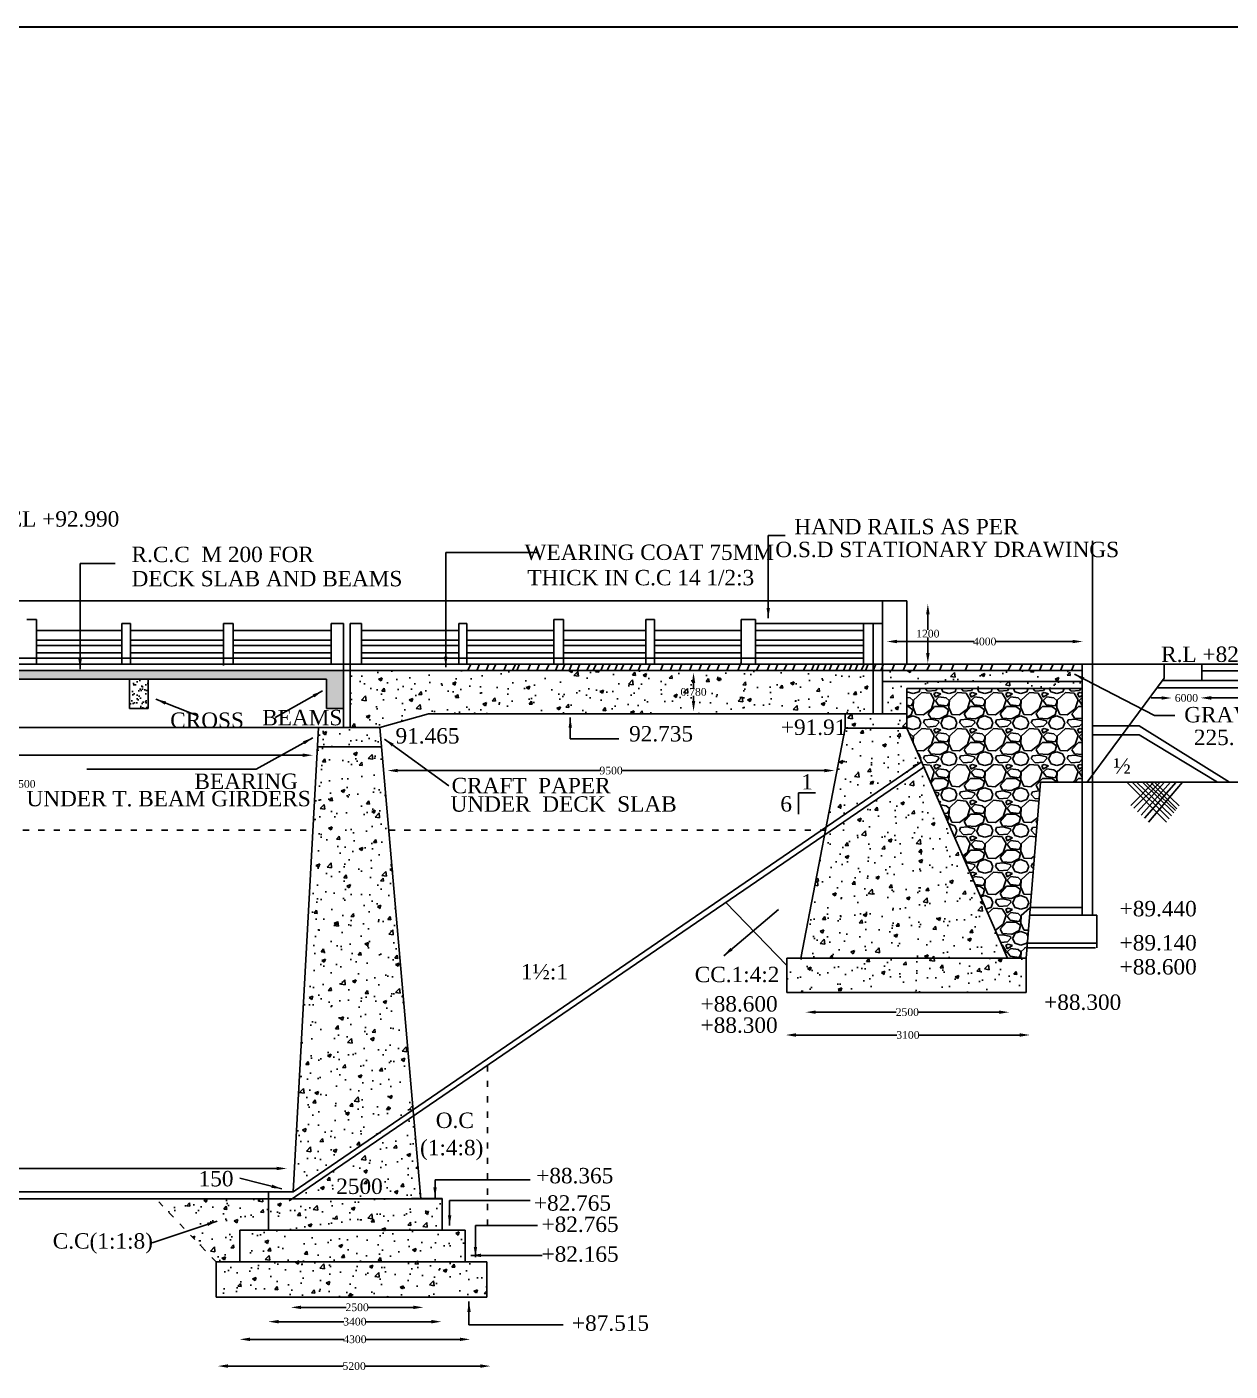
# Model space of a CAD drawing. Header units: millimetres. Extents: x 560 to 86912, y 2765 to 59761.
# Drawn here: x 33144 to 56580, y 33572 to 59761 of the extents above; entities that cross this region are included whole.
import ezdxf

# ---------------------------------------------------------------- set-up
doc = ezdxf.new("R2010")
doc.units = ezdxf.units.MM
doc.header["$MEASUREMENT"] = 0
doc.header["$PDMODE"] = 66
doc.header["$PDSIZE"] = 170
doc.linetypes.add('ACAD_ISO03W100', pattern=[30, 12, -18])
for name, color, linetype in [('DIM', 5, 'Continuous'), ('DOT LINE', 3, 'ACAD_ISO03W100'), ('DWG. LINE', 1, 'Continuous'), ('HATCH', 2, 'Continuous'), ('TEXT', 7, 'Continuous')]:
    doc.layers.add(name, color=color, linetype=linetype)
doc.layers.add('TITLE', color=7, linetype='Continuous', lineweight=30)
doc.styles.get("Standard").update_dxf_attribs({"font": 'TIMES.TTF', "height": 150})
doc.dimstyles.get("Standard").update_dxf_attribs({"dimtxt": 150, "dimasz": 200, "dimexe": 0.18, "dimexo": 0.0625, "dimgap": 0.09, "dimtad": 0, "dimtih": 1, "dimtoh": 1, "dimdec": 1, "dimzin": 0, "dimdsep": 46, "dimtxsty": 'Standard', "dimcen": 0.09, "dimse1": 1, "dimse2": 1, "dimclrd": 5, "dimclre": 5, "dimclrt": 4, "dimadec": 0, "dimazin": 0, "dimtfac": 1, "dimtdec": 1, "dimtofl": 0, "dimtmove": 0, "dimatfit": 3, "dimfxl": 1, "dimtolj": 1, "dimtzin": 0, "dimarcsym": 0})
pattern_1 = [(50, (0, 0), (717.26, -62.752), [75, -825]), (355, (0, 0), (-138.751, 752.192), [60, -660]), (100.4514, (59.8, -5.2), (578.5094, 689.4395), [63.74, -701.142]), (46.1842, (0, 200), (1067.241, -165.519), [112.5, -1237.5]), (96.6356, (88.9, 186.2), (934.663, 974.118), [95.61, -1051.713]), (351.1842, (0, 200), (934.662, 974.119), [90, -990]), (21, (100, 150), (596.907, -402.619), [75, -825]), (326, (100, 150), (243.315, 725.15), [60, -660]), (71.4514, (149.74, 116.45), (840.2226, 322.5305), [63.74, -701.142]), (37.5, (0, 0), (12.1599, 332.89385), [0, -652, 0, -670, 0, -662.5]), (7.5, (0, 0), (263.0695, 394.4117), [0, -382, 0, -637, 0, -252.5]), (327.5, (-223, 0), (533.8224, -22.5549), [0, -250, 0, -780, 0, -1035]), (317.5, (-323, 0), (583.1862, 100.105), [0, -325, 0, -518, 0, -735])]

# ---------------------------------------------------------------- blocks, each defined once
blk = doc.blocks.new('*D6')
at = {"layer": 'Defpoints', "color": 0}
for p in [(23716, 45706), (38716, 45706), (38716, 45571)]:
    blk.add_point(p, dxfattribs=at)
at = {"layer": 'DIM', "color": 5, "lineweight": -2}
for p, q in [((23916, 45571), (30956, 45571)), ((38516, 45571), (31476, 45571))]:
    blk.add_line(p, q, dxfattribs=at)
at = {"layer": 'DIM', "color": 5}
for points in [[(23916, 45605), (23916, 45538), (23716, 45571)], [(38516, 45605), (38516, 45538), (38716, 45571)]]:
    blk.add_solid(points, dxfattribs=at)
at = {"layer": 'DIM', "color": 4, "insert": (31216, 45571), "char_height": 150, "attachment_point": 5}
blk.add_mtext('\\A1;15000', dxfattribs=at)
blk = doc.blocks.new('*D8')
at = {"layer": 'Defpoints', "color": 0}
for p in [(24372, 37615), (38207, 37615), (38207, 37520)]:
    blk.add_point(p, dxfattribs=at)
at = {"layer": 'DIM', "color": 5, "lineweight": -2}
for p, q in [((24572, 37520), (31002, 37520)), ((38007, 37520), (31577, 37520))]:
    blk.add_line(p, q, dxfattribs=at)
at = {"layer": 'DIM', "color": 5}
for points in [[(24572, 37553), (24572, 37487), (24372, 37520)], [(38007, 37553), (38007, 37487), (38207, 37520)]]:
    blk.add_solid(points, dxfattribs=at)
at = {"layer": 'DIM', "color": 4, "insert": (31289, 37520), "char_height": 150, "attachment_point": 5}
blk.add_mtext('\\A1;14.100', dxfattribs=at)
blk = doc.blocks.new('*D12')
at = {"layer": 'Defpoints', "color": 0}
for p in [(40166, 45559), (48878, 45559), (48878, 45272)]:
    blk.add_point(p, dxfattribs=at)
at = {"layer": 'DIM', "color": 5, "lineweight": -2}
for p, q in [((40366, 45272), (44309, 45272)), ((48678, 45272), (44735, 45272))]:
    blk.add_line(p, q, dxfattribs=at)
at = {"layer": 'DIM', "color": 5}
for points in [[(40366, 45305), (40366, 45239), (40166, 45272)], [(48678, 45305), (48678, 45239), (48878, 45272)]]:
    blk.add_solid(points, dxfattribs=at)
at = {"layer": 'DIM', "color": 4, "insert": (44522, 45272), "char_height": 150, "attachment_point": 5}
blk.add_mtext('\\A1;9500', dxfattribs=at)
blk = doc.blocks.new('*D13')
at = {"layer": 'Defpoints', "color": 0}
for p in [(50663, 48519), (50663, 47360), (50692, 47360)]:
    blk.add_point(p, dxfattribs=at)
at = {"layer": 'DIM', "color": 5, "lineweight": -2}
for p, q in [((50692, 48319), (50692, 48016)), ((50692, 47560), (50692, 47863))]:
    blk.add_line(p, q, dxfattribs=at)
at = {"layer": 'DIM', "color": 5}
for points in [[(50659, 48319), (50726, 48319), (50692, 48519)], [(50659, 47560), (50726, 47560), (50692, 47360)]]:
    blk.add_solid(points, dxfattribs=at)
at = {"layer": 'DIM', "color": 4, "insert": (50692, 47939), "char_height": 150, "attachment_point": 5}
blk.add_mtext('\\A1;1200', dxfattribs=at)
blk = doc.blocks.new('*D14')
at = {"layer": 'Defpoints', "color": 0}
for p in [(49892, 47774), (53710, 47786), (53710, 47774)]:
    blk.add_point(p, dxfattribs=at)
at = {"layer": 'DIM', "color": 5, "lineweight": -2}
for p, q in [((50092, 47786), (51585, 47786)), ((53510, 47786), (52017, 47786))]:
    blk.add_line(p, q, dxfattribs=at)
at = {"layer": 'DIM', "color": 5}
for points in [[(50092, 47820), (50092, 47753), (49892, 47786)], [(53510, 47820), (53510, 47753), (53710, 47786)]]:
    blk.add_solid(points, dxfattribs=at)
at = {"layer": 'DIM', "color": 4, "insert": (51801, 47786), "char_height": 150, "attachment_point": 5}
blk.add_mtext('\\A1;4000', dxfattribs=at)
blk = doc.blocks.new('*D15')
at = {"layer": 'Defpoints', "color": 0}
for p in [(55444, 46655), (56013, 46686), (56013, 46655)]:
    blk.add_point(p, dxfattribs=at)
at = {"layer": 'DIM', "color": 5, "lineweight": -2}
for p, q in [((55244, 46686), (55044, 46686)), ((56213, 46686), (56413, 46686))]:
    blk.add_line(p, q, dxfattribs=at)
at = {"layer": 'DIM', "color": 5}
for points in [[(55244, 46719), (55244, 46653), (55444, 46686)], [(56213, 46719), (56213, 46653), (56013, 46686)]]:
    blk.add_solid(points, dxfattribs=at)
at = {"layer": 'DIM', "color": 4, "insert": (55729, 46686), "char_height": 150, "attachment_point": 5}
blk.add_mtext('\\A1;6000', dxfattribs=at)
blk = doc.blocks.new('*D16')
at = {"layer": 'Defpoints', "color": 0}
for p in [(56013, 46686), (59780, 46689), (59780, 46686)]:
    blk.add_point(p, dxfattribs=at)
at = {"layer": 'DIM', "color": 5, "lineweight": -2}
for p, q in [((56213, 46689), (57684, 46689)), ((59580, 46689), (58110, 46689))]:
    blk.add_line(p, q, dxfattribs=at)
at = {"layer": 'DIM', "color": 5}
for points in [[(56213, 46722), (56213, 46656), (56013, 46689)], [(59580, 46722), (59580, 46656), (59780, 46689)]]:
    blk.add_solid(points, dxfattribs=at)
at = {"layer": 'DIM', "color": 4, "insert": (57897, 46689), "char_height": 150, "attachment_point": 5}
blk.add_mtext('\\A1;3600', dxfattribs=at)
blk = doc.blocks.new('*D18')
at = {"layer": 'Defpoints', "color": 0}
for p in [(48310, 40574), (52277, 40574), (52277, 40565)]:
    blk.add_point(p, dxfattribs=at)
at = {"layer": 'DIM', "color": 5, "lineweight": -2}
for p, q in [((48510, 40565), (50078, 40565)), ((52077, 40565), (50509, 40565))]:
    blk.add_line(p, q, dxfattribs=at)
at = {"layer": 'DIM', "color": 5}
for points in [[(48510, 40598), (48510, 40532), (48310, 40565)], [(52077, 40598), (52077, 40532), (52277, 40565)]]:
    blk.add_solid(points, dxfattribs=at)
at = {"layer": 'DIM', "color": 4, "insert": (50293, 40565), "char_height": 150, "attachment_point": 5}
blk.add_mtext('\\A1;2500', dxfattribs=at)
blk = doc.blocks.new('*D19')
at = {"layer": 'Defpoints', "color": 0}
for p in [(47925, 40121), (52682, 40121), (52682, 40120)]:
    blk.add_point(p, dxfattribs=at)
at = {"layer": 'DIM', "color": 5, "lineweight": -2}
for p, q in [((48125, 40120), (50090, 40120)), ((52482, 40120), (50517, 40120))]:
    blk.add_line(p, q, dxfattribs=at)
at = {"layer": 'DIM', "color": 5}
for points in [[(48125, 40154), (48125, 40087), (47925, 40120)], [(52482, 40154), (52482, 40087), (52682, 40120)]]:
    blk.add_solid(points, dxfattribs=at)
at = {"layer": 'DIM', "color": 4, "insert": (50304, 40120), "char_height": 150, "attachment_point": 5}
blk.add_mtext('\\A1;3100', dxfattribs=at)
blk = doc.blocks.new('*D20')
at = {"layer": 'Defpoints', "color": 0}
for p in [(38285, 34799), (40868, 34814), (40868, 34799)]:
    blk.add_point(p, dxfattribs=at)
at = {"layer": 'DIM', "color": 5, "lineweight": -2}
for p, q in [((38485, 34814), (39361, 34814)), ((40668, 34814), (39792, 34814))]:
    blk.add_line(p, q, dxfattribs=at)
at = {"layer": 'DIM', "color": 5}
for points in [[(38485, 34847), (38485, 34781), (38285, 34814)], [(40668, 34847), (40668, 34781), (40868, 34814)]]:
    blk.add_solid(points, dxfattribs=at)
at = {"layer": 'DIM', "color": 4, "insert": (39576, 34814), "char_height": 150, "attachment_point": 5}
blk.add_mtext('\\A1;2500', dxfattribs=at)
blk = doc.blocks.new('*D21')
at = {"layer": 'Defpoints', "color": 0}
for p in [(37845, 34550), (41220, 34550), (41220, 34535)]:
    blk.add_point(p, dxfattribs=at)
at = {"layer": 'DIM', "color": 5, "lineweight": -2}
for p, q in [((38045, 34535), (39319, 34535)), ((41020, 34535), (39745, 34535))]:
    blk.add_line(p, q, dxfattribs=at)
at = {"layer": 'DIM', "color": 5}
for points in [[(38045, 34569), (38045, 34502), (37845, 34535)], [(41020, 34569), (41020, 34502), (41220, 34535)]]:
    blk.add_solid(points, dxfattribs=at)
at = {"layer": 'DIM', "color": 4, "insert": (39532, 34535), "char_height": 150, "attachment_point": 5}
blk.add_mtext('\\A1;3400', dxfattribs=at)
blk = doc.blocks.new('*D22')
at = {"layer": 'Defpoints', "color": 0}
for p in [(37287, 34213), (41778, 34213), (41778, 34191)]:
    blk.add_point(p, dxfattribs=at)
at = {"layer": 'DIM', "color": 5, "lineweight": -2}
for p, q in [((37487, 34191), (39316, 34191)), ((41578, 34191), (39748, 34191))]:
    blk.add_line(p, q, dxfattribs=at)
at = {"layer": 'DIM', "color": 5}
for points in [[(37487, 34224), (37487, 34158), (37287, 34191)], [(41578, 34224), (41578, 34158), (41778, 34191)]]:
    blk.add_solid(points, dxfattribs=at)
at = {"layer": 'DIM', "color": 4, "insert": (39532, 34191), "char_height": 150, "attachment_point": 5}
blk.add_mtext('\\A1;4300', dxfattribs=at)
blk = doc.blocks.new('*D23')
at = {"layer": 'Defpoints', "color": 0}
for p in [(36861, 33612), (42174, 33670), (42174, 33612)]:
    blk.add_point(p, dxfattribs=at)
at = {"layer": 'DIM', "color": 5, "lineweight": -2}
for p, q in [((37061, 33670), (39305, 33670)), ((41974, 33670), (39730, 33670))]:
    blk.add_line(p, q, dxfattribs=at)
at = {"layer": 'DIM', "color": 5}
for points in [[(37061, 33704), (37061, 33637), (36861, 33670)], [(41974, 33704), (41974, 33637), (42174, 33670)]]:
    blk.add_solid(points, dxfattribs=at)
at = {"layer": 'DIM', "color": 4, "insert": (39518, 33670), "char_height": 150, "attachment_point": 5}
blk.add_mtext('\\A1;5200', dxfattribs=at)
blk = doc.blocks.new('*D68')
at = {"layer": 'Defpoints', "color": 0}
for p in [(46104, 47177), (46104, 46429), (46129, 46429)]:
    blk.add_point(p, dxfattribs=at)
at = {"layer": 'DIM', "color": 5, "lineweight": -2}
for p, q in [((46129, 46977), (46129, 46879)), ((46129, 46629), (46129, 46726))]:
    blk.add_line(p, q, dxfattribs=at)
at = {"layer": 'DIM', "color": 5}
for points in [[(46095, 46977), (46162, 46977), (46129, 47177)], [(46095, 46629), (46162, 46629), (46129, 46429)]]:
    blk.add_solid(points, dxfattribs=at)
at = {"layer": 'DIM', "color": 4, "insert": (46129, 46803), "char_height": 150, "attachment_point": 5}
blk.add_mtext('\\A1;0.780', dxfattribs=at)

msp = doc.modelspace()

# ---------------------------------------------------------------- hatches: boundary and pattern name
at = {"layer": 'HATCH'}
h = msp.add_hatch(dxfattribs=at)
h.set_pattern_fill('AR-SAND', color=256, scale=50, style=0)
h.paths.add_polyline_path([(39308.99, 47219.58), (23037.82, 47219.58), (23037.82, 47054.05), (38982.59, 47054.05), (38982.59, 46478.07), (39308.99, 46478.07)])
h.paths.add_polyline_path([(23358.14, 47054.05), (23037.82, 47054.05), (23037.82, 46469.52), (23358.14, 46469.52)])
h = msp.add_hatch(dxfattribs=at)
h.set_pattern_fill('AR-CONC', color=256, scale=100, style=0)
h.set_pattern_definition(pattern_1)
h.paths.add_polyline_path([(49630.44, 47219.58), (39439.64, 47219.58), (39439.64, 46113.48), (40020.22, 46113.48), (40967.39, 46374.32), (49630.44, 46374.32)])
h = msp.add_hatch(dxfattribs=at)
h.set_pattern_fill('AR-CONC', color=256, scale=100, style=0)
h.set_pattern_definition(pattern_1)
h.paths.add_polyline_path([(53697.31, 47219.58), (50283.34, 47219.58), (49806.44, 47219.58), (49806.44, 47007.87), (53697.31, 47007.87)])
h = msp.add_hatch(dxfattribs=at)
h.set_pattern_fill('AR-SAND', color=256, scale=90, style=0)
h.paths.add_polyline_path([(35509.15, 47054.05), (35144.83, 47054.05), (35144.83, 46478.07), (35509.15, 46478.07)])
h = msp.add_hatch(dxfattribs=at)
h.set_pattern_fill('AR-CONC', color=256, scale=100, style=0)
h.set_pattern_definition(pattern_1)
h.paths.add_polyline_path([(50283.67, 46869.79), (53697.31, 46869.79), (53697.31, 47007.87), (49806.44, 47007.87), (49806.44, 46374.32), (50283.67, 46374.32)])
h = msp.add_hatch(dxfattribs=at)
h.set_pattern_fill('GRAVEL', color=256, scale=700, style=0)
h.set_pattern_definition([(228.0128, (504, 700), (-5599.998763, -6300.00094), [94.175, -9323.3616]), (184.9697, (441, 630), (8400.000736, 699.993915), [161.6076, -15999.1475]), (132.5104, (280, 616), (6999.993503, -7700.006072), [113.9516, -11281.2224]), (267.2737, (7, 441), (699.997212, 14000.000206), [147.1666, -14569.4906]), (292.8337, (0, 294), (-3500.006934, 8399.997488), [144.3085, -14286.561]), (357.2737, (56, 161), (-14000.000206, 699.997212), [147.1666, -14569.4906]), (37.6942, (203, 154), (-9100.005142, -6999.993284), [194.6203, -19267.3943]), (72.2553, (357, 273), (4900.007534, 15399.997362), [183.7416, -18190.4247]), (121.4296, (413, 448), (-5600.005764, 9099.996526), [147.665, -14618.851]), (175.2364, (336, 574), (7700.000662, -699.994073), [168.5824, -8260.534]), (222.3974, (168, 588), (-8400.005146, -7699.9944574), [218.0136, -21583.3625]), (138.8141, (700, 434), (-4900.00206, 4199.99812), [74.411, -7366.691]), (171.4692, (644, 483), (9099.9988, -1400.005537), [141.566, -14015.0577]), (225, (504, 504), (-8e-14, -700.0002), [98.995, -890.9544]), (203.1986, (455, 588), (3499.99981, 1400.00093), [53.3106, -5277.7305]), (291.8014, (406, 567), (-699.99994, 2100.0002), [75.392, -3694.2234]), (30.9638, (434, 497), (2099.99862, 1400.00174), [122.45, -3959.216]), (161.5651, (539, 560), (1400.0003, -699.9989), [88.544, -2125.051]), (16.3895, (0, 567), (7000.001539, 2099.994897), [124.04, -12279.9915]), (70.3462, (119, 602), (-2799.996673, -7700.001495), [104.063, -10302.1856]), (293.1986, (539, 700), (-1400.00093, 3499.99981), [106.6205, -5224.4206]), (343.6105, (581, 602), (-7000.001539, 2099.994897), [124.04, -12279.9915]), (339.444, (0, 133), (-3500.00129, 1399.9972), [119.616, -5861.187]), (294.7751, (112, 91), (-3499.994532, 7700.002395), [100.2246, -9922.25]), (66.8014, (546, 0), (1400.00093, 3499.99981), [106.6205, -5224.4206]), (17.354, (588, 98), (-9100.001413, -2799.996152), [117.3417, -11616.797]), (69.444, (203, 0), (-1399.9972, -3500.00129), [59.808, -5920.995]), (101.3099, (504, 0), (-699.99834, 2800.00053), [35.693, -3533.62]), (165.9638, (497, 35), (2100.0004, -699.99864), [144.3085, -2741.865]), (186.009, (357, 70), (6999.999826, 699.999522), [133.735, -13239.746]), (303.6901, (434, 434), (-700.00093, 1399.9997), [100.9554, -2422.93]), (353.1572, (490, 350), (11899.999556, -1400.005599), [176.256, -17449.294]), (60.9454, (665, 329), (-2800.00002, -4900.00027), [72.069, -7134.872]), (90, (700, 392), (-700, 700), [42, -658]), (120.2564, (343, 91), (2799.99642, -4900.00172), [97.247, -9627.464]), (48.0128, (294, 175), (5599.998763, 6300.00094), [188.3504, -9229.1864]), (0, (420, 315), (700, 700), [182, -518]), (325.3048, (602, 315), (-6999.99598, 4900.006027), [110.68, -10957.292]), (254.0546, (693, 252), (-699.99992, -2800.00009), [101.9214, -4994.1556]), (207.646, (665, 154), (-13299.997065, -7000.005399), [165.9455, -16428.632]), (175.4261, (518, 77), (-9100.000391, 699.996361), [175.5593, -17380.352])])
h.paths.add_polyline_path([(52887.8, 45046.81), (53697.31, 45046.81), (53697.31, 46869.79), (50283.67, 46869.79), (50283.67, 46374.32), (50283.67, 46101.34), (50280.97, 46101.34), (52246.6, 41619.63), (52610.23, 41619.63)])
h = msp.add_hatch(dxfattribs=at)
h.set_pattern_fill('AR-CONC', color=256, scale=100, style=0)
h.set_pattern_definition(pattern_1)
h.paths.add_polyline_path([(50570.6, 45440.97), (50280.97, 46101.34), (49084.6, 46101.34), (48711.86, 44168.36)])
h.paths.add_polyline_path([(50283.67, 46374.32), (49630.44, 46374.32), (49084.6, 46374.32), (49084.6, 46101.34), (50283.67, 46101.34)])
h = msp.add_hatch(dxfattribs=at)
h.set_pattern_fill('AR-CONC', color=256, scale=100, style=0)
h.set_pattern_definition(pattern_1)
h.paths.add_polyline_path([(40020.22, 46113.48), (39439.64, 46113.48), (38823.08, 46113.48), (38802.58, 45735.19), (40053.13, 45735.19)])
h = msp.add_hatch(dxfattribs=at)
h.set_pattern_fill('AR-CONC', color=256, scale=100, style=0)
h.set_pattern_definition(pattern_1)
h.paths.add_polyline_path([(50570.6, 45440.97), (50280.97, 46101.34), (49084.6, 46101.34), (48711.86, 44168.36)])
h = msp.add_hatch(dxfattribs=at)
h.set_pattern_fill('AR-CONC', color=256, scale=100, style=0)
h.set_pattern_definition(pattern_1)
h.paths.add_polyline_path([(50280.97, 46101.34), (49084.6, 46101.34), (48711.86, 44168.36), (50570.6, 45440.97)])
h = msp.add_hatch(dxfattribs=at)
h.set_pattern_fill('AR-CONC', color=256, scale=100, style=0)
h.set_pattern_definition(pattern_1)
h.paths.add_polyline_path([(40053.13, 45735.19), (38802.58, 45735.19), (38332.76, 37062.2), (40668.6, 38661.46)])
h.paths.add_polyline_path([(41233.24, 36929.65), (37849.69, 36929.65), (37849.69, 36317.35), (41233.24, 36317.35)])
h.paths.add_polyline_path([(41678.1, 36317.35), (41233.24, 36317.35), (37293.61, 36317.35), (37293.61, 35700.84), (41678.1, 35700.84)])
h.paths.add_polyline_path([(42102.06, 35700.84), (41678.1, 35700.84), (36829.12, 35700.84), (36829.12, 35014.54), (42102.06, 35014.54)])
h = msp.add_hatch(dxfattribs=at)
h.set_pattern_fill('AR-CONC', color=256, scale=100, style=0)
h.set_pattern_definition(pattern_1)
h.paths.add_polyline_path([(50614.19, 45341.59), (48683.41, 44020.85), (48220.38, 41619.63), (52246.6, 41619.63)])
h = msp.add_hatch(dxfattribs=at)
h.set_pattern_fill('AR-CONC', color=256, scale=100, style=0)
h.set_pattern_definition(pattern_1)
h.paths.add_polyline_path([(52610.23, 41449.63), (52610.23, 41619.63), (48220.38, 41619.63), (47945.79, 41619.63), (47945.79, 41449.63), (47945.79, 40950.29), (52610.23, 40950.29)])
h = msp.add_hatch(dxfattribs=at)
h.set_pattern_fill('AR-CONC', color=256, scale=100, style=0)
h.set_pattern_definition(pattern_1)
h.paths.add_polyline_path([(40678.71, 38545.25), (38316.9, 36929.65), (40819.28, 36929.65)])
h = msp.add_hatch(dxfattribs=at)
h.set_pattern_fill('AR-CONC', color=256, scale=100, style=0)
h.set_pattern_definition(pattern_1)
h.paths.add_polyline_path([(35656.29, 36929.65), (36829.12, 35700.84), (37293.61, 35700.84), (37293.61, 36317.35), (37849.69, 36317.35), (37849.69, 36929.65)])

# ---------------------------------------------------------------- linework, layer by layer
at = {"layer": 'DIM'}
msp.add_line((52572.15, 41816.71), (52589.97, 41816.71), dxfattribs=at)
at = {"layer": 'DOT LINE', "ltscale": 10}
for p, q in [((23766.11, 44112.18), (38714.66, 44112.18)), ((40194.34, 44112.18), (48701.03, 44112.18)), ((42112.47, 36407.83), (42112.47, 39526)), ((36829.12, 35700.84), (35656.29, 36929.65))]:
    msp.add_line(p, q, dxfattribs=at)
at = {"layer": 'DWG. LINE'}
for p, q in [((53898.79, 49748.48), (53898.79, 42455.15)), ((12113.33, 48576.14), (50283.34, 48576.14)), ((49806.44, 47347.32), (49806.44, 48576.14)), ((50283.34, 48576.14), (50283.34, 47346.98)), ((33332.71, 48213.94), (33143.28, 48213.94)), ((33332.71, 47347.32), (33332.71, 48213.94)), ((43405.01, 48213.94), (43593.8, 48213.94)), ((43405.01, 47347.32), (43405.01, 48213.94)), ((43593.8, 47347.32), (43593.8, 48213.94)), ((45200.1, 48213.94), (45200.1, 47347.32)), ((45200.1, 48213.94), (45367.15, 48213.94)), ((45367.15, 47347.32), (45367.15, 48213.94)), ((47058.99, 47347.32), (47058.99, 48213.94)), ((47058.99, 48213.94), (47332.95, 48213.94)), ((47332.95, 47347.32), (47332.95, 48213.94)), ((34993.58, 48004.07), (33332.71, 48004.07)), ((34993.58, 47347.32), (34993.58, 48137.92)), ((34993.58, 48137.92), (35163.42, 48137.92)), ((35163.42, 47347.32), (35163.42, 48137.92)), ((36975.47, 48004.07), (35163.42, 48004.07)), ((36975.47, 48137.92), (37158.37, 48137.92)), ((36975.47, 47347.32), (36975.47, 48137.92)), ((37158.37, 47347.32), (37158.37, 48137.92)), ((39067.3, 48004.07), (37158.37, 48004.07)), ((39067.3, 47337.74), (39067.3, 48137.92)), ((39067.3, 48137.92), (39308.99, 48137.92)), ((39308.99, 47337.74), (39308.99, 48137.92)), ((39439.64, 47337.74), (39439.64, 48137.92)), ((39439.64, 48137.92), (39661.73, 48137.92)), ((39661.73, 47337.74), (39661.73, 48137.92)), ((41558.46, 48004.07), (39661.73, 48004.07)), ((41558.46, 47347.32), (41558.46, 48137.92)), ((41558.46, 48137.92), (41712.22, 48137.92)), ((41712.22, 47347.32), (41712.22, 48137.92)), ((43405.01, 48004.07), (41712.22, 48004.07)), ((45200.1, 48004.07), (43593.8, 48004.07)), ((47058.99, 48004.07), (45367.15, 48004.07)), ((47332.95, 48137.92), (49806.44, 48137.92)), ((49437.41, 48004.07), (47332.95, 48004.07)), ((49437.41, 47347.32), (49437.41, 48137.92)), ((49630.44, 47347.32), (49630.44, 48137.92)), ((33332.71, 47811.36), (34993.58, 47811.36)), ((34993.58, 47707.33), (33332.71, 47707.33)), ((35163.42, 47811.36), (36975.47, 47811.36)), ((36975.47, 47707.33), (35163.42, 47707.33)), ((37158.37, 47811.36), (39067.3, 47811.36)), ((39067.3, 47707.33), (37158.37, 47707.33)), ((39661.73, 47811.36), (41558.46, 47811.36)), ((41558.46, 47707.33), (39661.73, 47707.33)), ((41712.22, 47811.36), (43405.01, 47811.36)), ((43405.01, 47707.33), (41712.22, 47707.33)), ((43593.8, 47811.36), (45200.1, 47811.36)), ((45200.1, 47707.33), (43593.8, 47707.33)), ((45367.15, 47811.36), (47058.99, 47811.36)), ((47058.99, 47707.33), (45367.15, 47707.33)), ((47332.95, 47811.36), (49437.41, 47811.36)), ((49437.41, 47707.33), (47332.95, 47707.33)), ((33332.71, 47463.25), (31308.46, 47463.25)), ((33332.71, 47567.28), (34993.58, 47567.28)), ((35163.42, 47463.25), (33332.71, 47463.25)), ((35163.42, 47567.28), (36975.47, 47567.28)), ((37158.37, 47463.25), (35163.42, 47463.25)), ((37158.37, 47567.28), (39067.3, 47567.28)), ((39067.3, 47463.25), (37158.37, 47463.25)), ((39661.73, 47567.28), (41558.46, 47567.28)), ((41712.22, 47463.25), (39661.73, 47463.25)), ((41712.22, 47567.28), (43405.01, 47567.28)), ((43593.8, 47463.25), (41712.22, 47463.25)), ((43593.8, 47567.28), (45200.1, 47567.28)), ((45367.15, 47463.25), (43593.8, 47463.25)), ((45367.15, 47567.28), (47058.99, 47567.28)), ((47332.95, 47463.25), (45367.15, 47463.25)), ((47332.95, 47567.28), (49437.41, 47567.28)), ((49437.41, 47463.25), (47332.95, 47463.25)), ((8870.13, 47347.32), (50283.34, 47347.32)), ((8870.13, 47219.58), (50283.34, 47219.58)), ((36975.47, 47319.05), (36975.47, 47337.74)), ((37158.37, 47332.1), (37158.37, 47337.74)), ((39308.99, 47337.74), (39308.99, 46113.48)), ((39439.64, 47337.74), (39439.64, 46113.48)), ((41788.99, 47347.32), (41735, 47219.58)), ((41961.74, 47347.32), (41907.75, 47219.58)), ((42141.65, 47347.32), (42087.66, 47219.58)), ((42276.01, 47347.32), (42222.02, 47219.58)), ((42487.15, 47347.32), (42433.16, 47219.58)), ((42658, 47347.32), (42604.01, 47219.58)), ((42738.46, 47347.32), (42684.46, 47219.58)), ((42955.51, 47347.32), (42901.52, 47219.58)), ((43128.26, 47347.32), (43074.27, 47219.58)), ((43314.52, 47347.32), (43260.53, 47219.58)), ((43405.01, 47332.11), (43405.01, 47337.74)), ((43492.33, 47347.32), (43438.33, 47219.58)), ((43624.64, 47347.32), (43570.65, 47219.58)), ((43761.1, 47347.32), (43707.11, 47219.58)), ((43916.18, 47347.32), (43862.19, 47219.58)), ((44106.39, 47347.32), (44052.4, 47219.58)), ((44230.44, 47347.32), (44176.45, 47219.58)), ((44375.17, 47347.32), (44321.17, 47219.58)), ((44503.35, 47347.32), (44449.36, 47219.58)), ((44648.07, 47347.32), (44594.08, 47219.58)), ((44767.99, 47347.32), (44714, 47219.58)), ((44937.52, 47347.32), (44883.53, 47219.58)), ((45102.92, 47347.32), (45048.93, 47219.58)), ((45284.86, 47347.32), (45230.87, 47219.58)), ((45538.85, 47347.32), (45484.86, 47219.58)), ((45727.58, 47347.32), (45673.59, 47219.58)), ((45900.8, 47347.32), (45846.8, 47219.58)), ((46105.04, 47347.32), (46051.05, 47219.58)), ((46283.43, 47347.32), (46229.43, 47219.58)), ((46450.49, 47347.32), (46396.5, 47219.58)), ((46634.05, 47347.32), (46580.06, 47219.58)), ((46827.95, 47347.32), (46773.96, 47219.58)), ((47058.99, 47376.4), (46992.71, 47219.58)), ((47220.14, 47347.32), (47166.15, 47219.58)), ((47412.04, 47347.32), (47358.05, 47219.58)), ((47615.01, 47347.32), (47561.01, 47219.58)), ((47770, 47347.32), (47716.01, 47219.58)), ((47943.44, 47347.32), (47889.45, 47219.58)), ((48109.51, 47347.32), (48055.52, 47219.58)), ((48327.24, 47347.32), (48273.24, 47219.58)), ((48478.54, 47347.32), (48424.55, 47219.58)), ((48578.18, 47347.32), (48524.19, 47219.58)), ((48711.03, 47347.32), (48657.04, 47219.58)), ((48825.43, 47347.32), (48771.44, 47219.58)), ((48961.97, 47347.32), (48907.98, 47219.58)), ((49102.2, 47347.32), (49048.21, 47219.58)), ((49212.91, 47347.32), (49158.92, 47219.58)), ((49331, 47347.32), (49277.01, 47219.58)), ((49449.09, 47347.32), (49395.1, 47219.58)), ((49532.8, 47347.32), (49478.8, 47219.58)), ((49680.41, 47347.32), (49626.42, 47219.58)), ((49630.44, 47347.32), (49630.44, 46374.32)), ((49828.02, 47347.32), (49774.03, 47219.58)), ((49806.44, 47347.32), (49806.44, 46374.32)), ((50042.06, 47347.32), (49988.07, 47219.58)), ((50263.48, 47347.32), (50209.49, 47219.58)), ((50283.34, 47346.98), (61414.51, 47346.98)), ((50283.34, 47219.58), (53697.31, 47219.58)), ((50469.99, 47346.98), (50416.14, 47219.58)), ((50728.32, 47346.98), (50674.47, 47219.58)), ((50971.88, 47346.98), (50918.03, 47219.58)), ((51200.68, 47346.98), (51146.83, 47219.58)), ((51471.61, 47346.98), (51417.76, 47219.58)), ((51763.14, 47346.98), (51709.29, 47219.58)), ((51958.73, 47346.98), (51904.88, 47219.58)), ((52313, 47346.98), (52259.15, 47219.58)), ((52532.86, 47346.98), (52479.01, 47219.58)), ((52716.39, 47346.98), (52662.54, 47219.58)), ((52920.92, 47346.98), (52867.07, 47219.58)), ((53130.85, 47346.98), (53077, 47219.58)), ((53327.84, 47346.98), (53273.99, 47219.58)), ((53545.56, 47346.98), (53491.71, 47219.58)), ((53697.31, 47346.98), (53697.31, 45046.81)), ((55293.17, 47346.98), (55293.17, 47070.71)), ((56028.04, 47346.98), (56028.04, 47024.49)), ((59781.71, 47215.57), (56028.04, 47215.57)), ((23037.82, 47054.05), (38982.59, 47054.05)), ((35144.83, 47054.05), (35144.83, 46478.07)), ((35509.15, 47054.05), (35509.15, 46478.07)), ((38982.59, 47054.05), (38982.59, 46478.07)), ((53697.31, 47007.87), (49806.44, 47007.87)), ((55293.17, 47070.71), (53795.64, 45046.81)), ((60680.51, 46885.86), (55156.39, 46885.86)), ((60536.67, 47024.49), (55258.98, 47024.49)), ((50283.67, 46374.32), (50283.67, 46869.79)), ((50283.67, 46869.79), (53697.31, 46869.79)), ((35144.83, 46478.07), (35509.15, 46478.07)), ((38982.59, 46478.07), (39308.99, 46478.07)), ((40967.39, 46374.32), (40020.22, 46113.48)), ((49630.44, 46374.32), (40967.39, 46374.32)), ((49084.6, 46374.32), (49084.6, 46101.34)), ((49630.44, 46374.32), (50283.67, 46374.32)), ((50283.67, 46101.34), (50283.67, 46398.24)), ((22365.74, 46113.48), (39439.64, 46113.48)), ((38823.08, 46113.48), (38332.76, 37062.2)), ((39439.64, 46113.48), (40020.22, 46113.48)), ((40020.22, 46113.48), (40819.28, 36929.65)), ((48220.38, 41619.63), (49084.6, 46101.34)), ((49084.6, 46101.34), (50283.67, 46101.34)), ((50280.97, 46101.34), (52246.6, 41619.63)), ((53898.79, 46144.22), (54807.37, 46144.22)), ((54807.37, 46144.22), (56565.24, 45046.81)), ((53898.79, 45970.34), (54807.66, 45970.34)), ((54807.66, 45970.34), (56337.19, 45046.81)), ((38802.58, 45735.19), (40053.13, 45735.19)), ((38254.57, 36887.02), (50614.19, 45341.59)), ((38332.76, 37062.2), (50570.6, 45440.97)), ((52610.23, 41619.63), (52887.8, 45046.81)), ((52887.8, 45046.81), (61676.52, 45046.81)), ((53697.31, 45046.81), (53697.31, 42455.15)), ((48502.74, 44838.61), (48174.85, 44838.61)), ((48174.85, 44838.61), (48174.85, 44425.08)), ((47945.79, 41474.73), (46757.37, 42703.34)), ((52677.9, 42455.15), (53982.18, 42455.15)), ((52689.99, 42604.4), (53697.31, 42604.4)), ((53982.18, 41820.7), (53982.18, 42455.15)), ((53982.18, 41910.9), (52622, 41910.9)), ((52626.19, 41816.71), (53960.15, 41816.71)), ((48220.38, 41619.63), (47945.79, 41619.63)), ((47945.79, 41449.63), (47945.79, 41619.63)), ((47945.79, 40950.29), (47945.79, 41449.63)), ((48220.38, 41619.63), (52610.23, 41619.63)), ((52246.6, 41619.63), (52610.23, 41619.63)), ((52610.23, 41449.63), (52610.23, 41619.63)), ((47945.79, 40950.29), (52610.23, 40950.29)), ((37849.69, 36929.65), (21329.37, 36929.65)), ((24308.42, 37062.2), (38332.76, 37062.2)), ((37849.69, 37062.2), (37849.69, 36317.35)), ((37849.69, 36929.65), (41233.24, 36929.65)), ((40637.91, 36931.76), (41233.24, 36931.76)), ((41233.24, 36931.76), (41233.24, 36317.35)), ((41233.24, 36317.35), (37293.61, 36317.35)), ((37293.61, 36317.35), (37293.61, 35700.84)), ((41233.24, 36317.35), (41678.1, 36317.35)), ((41678.1, 36317.35), (41678.1, 35700.84)), ((41678.1, 35700.84), (36829.12, 35700.84)), ((36829.12, 35700.84), (36829.12, 35014.54)), ((41678.1, 35700.84), (42102.06, 35700.84)), ((42102.06, 35700.84), (42102.06, 35014.54)), ((42102.06, 35014.54), (36829.12, 35014.54))]:
    msp.add_line(p, q, dxfattribs=at)
msp.add_lwpolyline([(52610.23, 41449.63), (52610.23, 40950.29)], dxfattribs=at)
at = {"layer": 'HATCH'}
for p, q in [((54571.08, 45046.81), (55341, 44268.76)), ((55099.82, 45053.02), (54645.49, 44591.18)), ((54671.83, 45046.81), (55390.12, 44331.34)), ((55216.95, 45046.81), (54701.99, 44538.65)), ((54758.07, 45046.81), (55435.98, 44389.76)), ((55303.3, 45046.81), (54777.16, 44468.77)), ((55417.58, 45046.81), (54850.28, 44400.79)), ((54874.47, 45046.81), (55482.07, 44448.49)), ((55532.23, 45046.81), (54913.61, 44341.92)), ((54939.91, 45046.81), (55516.37, 44492.19)), ((55652.28, 45046.81), (54993.15, 44267.97)), ((55028.65, 45046.81), (55545.01, 44528.67)), ((55099.82, 45053.02), (55588.54, 44584.13))]:
    msp.add_line(p, q, dxfattribs=at)
at = {"layer": 'TITLE'}
msp.add_line((560.05, 59760.79), (86862.12, 59760.79), dxfattribs=at)

# ---------------------------------------------------------------- texts
at = {"layer": 'DIM', "color": 4, "insert": (32890.64, 45010.93), "char_height": 150, "attachment_point": 5}
msp.add_mtext('\\A1;F.B 1500', dxfattribs=at)
at = {"layer": 'TEXT'}
for s, p in [(' ROAD LEVEL +92.990', (30383.3, 50024.55)), (' HAND RAILS AS PER', (47977.56, 49875.36)), (' R.C.C  M 200 FOR', (35069.4, 49333.48)), (' WEARING COAT 75MM', (42724.05, 49375.31)), (' O.S.D STATIONARY DRAWINGS', (47608.01, 49430.07)), (' DECK SLAB AND BEAMS', (35069.4, 48861.76)), (' THICK IN C.C 14 1/2:3', (42778.96, 48881.57)), ('R.L +82.000', (55236.22, 47388.16)), ('CROSS', (35935.15, 46103.08)), ('BEAMS', (37727.34, 46154.07)), ('GRAVEL  BRIDGE', (55686.41, 46211.17)), ('91.465', (40324, 45798.93)), ('92.735', (44873.59, 45839.58)), ('+91.91', (47829.95, 45966.67)), ('225. THICK', (55874, 45768.86)), ('½', (54306.44, 45212.01)), ('  BEARING', (36180.96, 44913.89)), ('CRAFT  PAPER', (41415.63, 44830.19)), ('1', (48227.72, 44903.31)), ('UNDER T. BEAM GIRDERS', (33134.75, 44576.09)), ('UNDER  DECK  SLAB', (41395.29, 44471.15)), ('6', (47819.2, 44473.67)), ('+89.440', (54428.52, 42431.86)), ('+89.140', (54428.52, 41767.41)), ('1½:1', (42764.39, 41203.55)), ('CC.1:4:2', (46151.97, 41149.66)), ('+88.600', (54428.52, 41299.28)), ('+88.600', (46265.45, 40576.45)), ('+88.300', (52957.4, 40609.66)), ('+88.300', (46265.45, 40162.67)), ('O.C', (41107.5, 38308.59)), ('(1:4:8)', (40801.59, 37777.04)), ('150', (36488.46, 37171.43)), ('+88.365', (43064.09, 37230.66)), ('2500', (39168.98, 37023.34)), ('+82.765', (43019.63, 36697.56)), ('+82.765', (43167.84, 36282.94)), ('C.C(1:1:8)', (33647.62, 35958.33)), ('+82.165', (43167.84, 35702.81)), ('+87.515', (43760.68, 34357.88))]:
    msp.add_text(s, height=300, dxfattribs=at).set_placement(p)

# ---------------------------------------------------------------- dimensions: what is measured, and where the dimension line sits
at = {"layer": 'DIM'}
for base, p1, p2, angle, text, picture, middle in [((50692.38, 47360.12), (50662.84, 48518.61), (50662.84, 47360.12), 270, '1200', '*D13', (50692.38, 47939.37)), ((48878.16, 45272.09), (40165.87, 45558.79), (48878.16, 45558.79), 0, '9500', '*D12', (44522.02, 45272.09)), ((52277.02, 40565.04), (48309.89, 40574.08), (52277.02, 40574.08), 0, '2500', '*D18', (50293.45, 40565.04)), ((41777.6, 34190.84), (37287.06, 34212.93), (41777.6, 34212.93), 0, '4300', '*D22', (39532.33, 34190.84))]:
    dim = msp.add_linear_dim(base=base, p1=p1, p2=p2, angle=angle, text=text, dimstyle='Standard', dxfattribs=at)
    dim.commit()
    dim.dimension.update_dxf_attribs({"geometry": picture, "text_midpoint": middle, "dimtype": 161})
for p1, p2, distance, text, picture, middle in [((49892.25, 47773.93), (53709.89, 47773.93), 12.5, '4000', '*D14', (51801.07, 47786.44)), ((46104.47, 47176.51), (46104.47, 46428.81), 24.05, '0.780', '*D68', (46128.52, 46802.66)), ((55444.41, 46654.53), (56013.25, 46654.53), 31.58, '6000', '*D15', (55728.83, 46686.11)), ((56013.25, 46686.11), (59780.39, 46686.11), 2.81, '3600', '*D16', (57896.82, 46688.92)), ((23716.02, 45705.58), (38716.02, 45705.58), -134.19, '15000', '*D6', (31216.02, 45571.39)), ((47925.46, 40120.9), (52681.6, 40120.9), -0.61, '3100', '*D19', (50303.53, 40120.29)), ((24371.58, 37614.56), (38206.86, 37614.56), -94.55, '14.100', '*D8', (31289.22, 37520)), ((38284.95, 34799.41), (40867.75, 34799.41), 14.66, '2500', '*D20', (39576.35, 34814.08)), ((37844.71, 34550.16), (41219.95, 34550.16), -14.66, '3400', '*D21', (39532.33, 34535.5)), ((36861.48, 33611.78), (42173.82, 33611.78), 58.65, '5200', '*D23', (39517.65, 33670.43))]:
    dim = msp.add_aligned_dim(p1=p1, p2=p2, distance=distance, text=text, dimstyle='Standard', dxfattribs=at)
    dim.commit()
    dim.dimension.update_dxf_attribs({"geometry": picture, "text_midpoint": middle})

# ---------------------------------------------------------------- leaders
for points in [[(47583.87, 48238), (47583.87, 49853.2), (47912.06, 49853.2)], [(41303, 47288.31), (41303, 49521.4), (43074.32, 49521.4)], [(34179.96, 47246.9), (34179.96, 49307.64), (34861.86, 49307.64)], [(53549.05, 47149.42), (55104.34, 46343.18), (55501.05, 46343.18)], [(35658.26, 46660.51), (36472.16, 46339.06)], [(38901.52, 46823.84), (37979.68, 46305.76)], [(43727.13, 46306.89), (43727.13, 45890.42), (44673.57, 45890.42)], [(38712.85, 45911.22), (37612.02, 45296.59), (34309.54, 45296.59)], [(40107.7, 45886.9), (41362.32, 44975.58)], [(46715.95, 41665.09), (47781.29, 42564.88)], [(38107.17, 37123.85), (37294.48, 37328.4)], [(41093.23, 36951.23), (41093.23, 37296.92), (42949.42, 37296.92)], [(41377.84, 36407.83), (41377.84, 36897.74), (42949.42, 36897.74)], [(36851.7, 36495.77), (35581.87, 36068.67)], [(41880.75, 35792.32), (41880.75, 36407.83), (43087.72, 36407.83)], [(41789.65, 35826.97), (43177.26, 35826.97)], [(41755.02, 34925.56), (41755.02, 34473.35), (43590.62, 34473.35)]]:
    msp.add_leader(points, dimstyle='Standard', override={"dimgap": 0.09, "dimtad": 0}, dxfattribs=at)

doc.saveas('drawing.dxf')
